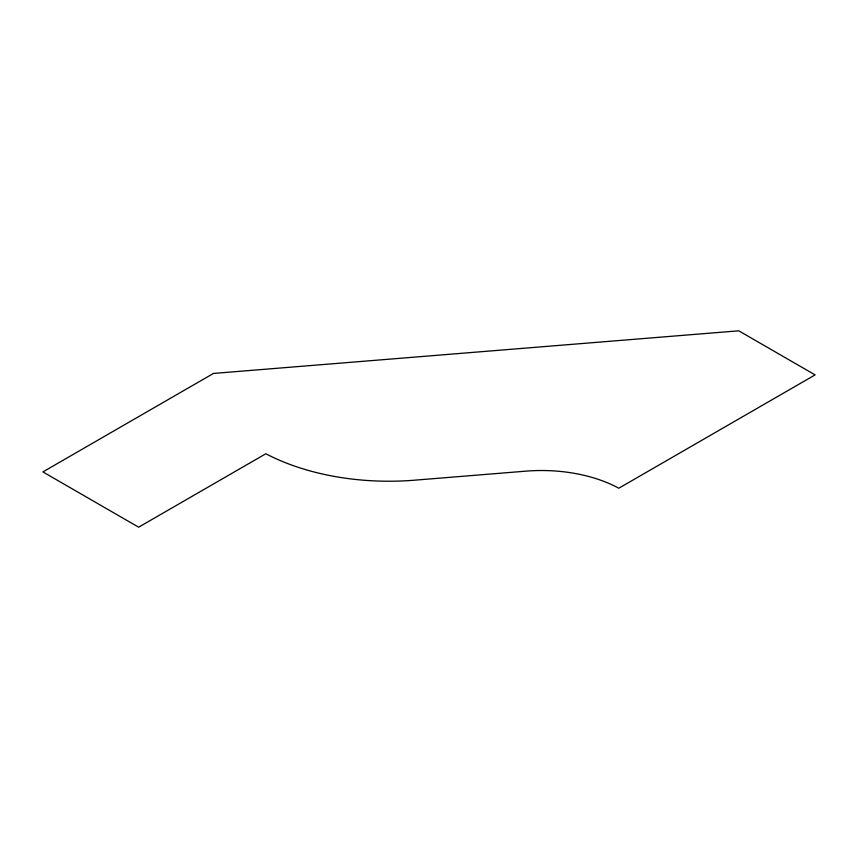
<?xml version="1.0" encoding="UTF-8"?>
<svg xmlns="http://www.w3.org/2000/svg" width="858" height="858" viewBox="0 0 858 858"><rect width="100%" height="100%" fill="white"/><g stroke="black" fill="none" stroke-linecap="round" stroke-linejoin="round"><path stroke-width="1.29" d="M213.47 373.434L42.9 471.911L138.642 527.187L265.851 453.743A182.947 105.62 0 0 0 414.403 480.201L525.89 471.149A112.58 64.993 0 0 1 618.79 488.223L815.1 374.892L738.749 330.813L213.47 373.434"/></g></svg>
